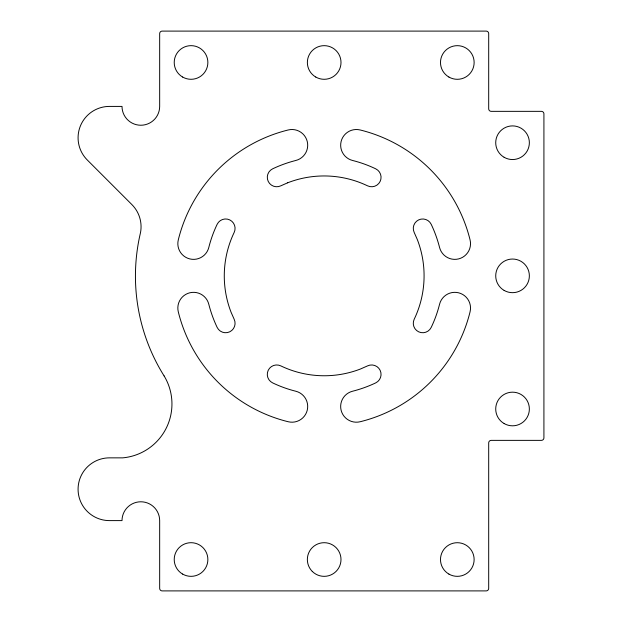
<?xml version="1.0" encoding="UTF-8"?>
<svg xmlns="http://www.w3.org/2000/svg" width="622" height="622" viewBox="0 0 622 622"><rect width="100%" height="100%" fill="white"/><g stroke="black" fill="none" stroke-linecap="round" stroke-linejoin="round"><path stroke-width="0.93" d="M164.091 375.906A188.303 188.303 0 0 1 140.036 234.696A31.325 31.325 0 0 0 131.895 204.599L87.274 159.978A31.38 31.38 0 0 1 109.464 106.409L122.013 106.409A18.831 18.831 0 0 0 140.844 125.24A18.831 18.831 0 0 0 159.667 106.409L159.667 33.611A2.511 2.511 0 0 1 162.179 31.1L486.186 31.1A2.511 2.511 0 0 1 488.698 33.611L488.69 108.834A2.511 2.511 0 0 0 491.201 111.346L541.412 111.346A2.511 2.511 0 0 1 543.923 113.857L543.916 437.857A2.511 2.511 0 0 1 541.404 440.368L491.201 440.368A2.511 2.511 0 0 0 488.69 442.88L488.69 588.389A2.511 2.511 0 0 1 486.179 590.9L162.171 590.9A2.511 2.511 0 0 1 159.667 588.389L159.667 520.606A18.831 18.831 0 0 0 140.836 501.783A18.831 18.831 0 0 0 122.013 520.606L109.456 520.606A31.38 31.38 0 0 1 78.077 489.226A31.38 31.38 0 0 1 109.456 457.854L122.736 457.854A54.106 54.106 0 0 0 164.099 375.898M287.652 182.806L280.825 185.822A9.431 9.431 0 0 1 268.23 181.414A9.431 9.431 0 0 1 272.638 168.826A127.448 127.448 0 0 1 295.745 160.484A15.713 15.713 0 0 0 307.245 141.466A15.713 15.713 0 0 0 288.219 129.967A150.252 150.252 0 0 0 178.289 239.898A15.713 15.713 0 0 0 189.788 258.915A15.713 15.713 0 0 0 208.813 247.416A122.915 122.915 0 0 1 217.148 224.309A9.431 9.431 0 0 1 229.743 219.9A9.431 9.431 0 0 1 234.144 232.496A100.484 100.484 0 0 0 231.127 312.376L234.144 319.21A9.431 9.431 0 0 1 229.743 331.806A9.431 9.431 0 0 1 217.148 327.397A127.448 127.448 0 0 1 208.805 304.29A15.713 15.713 0 0 0 189.788 292.791A15.713 15.713 0 0 0 178.289 311.816A150.252 150.252 0 0 0 288.219 421.747A15.713 15.713 0 0 0 307.237 410.248A15.713 15.713 0 0 0 295.745 391.222A122.915 122.915 0 0 1 272.638 382.888A9.431 9.431 0 0 1 268.222 370.292A9.431 9.431 0 0 1 280.817 365.892A100.484 100.484 0 0 0 360.706 368.908L367.54 365.892A9.431 9.431 0 0 1 380.128 370.292A9.431 9.431 0 0 1 375.719 382.888A127.448 127.448 0 0 1 352.612 391.222A15.713 15.713 0 0 0 341.113 410.248A15.713 15.713 0 0 0 360.138 421.747A150.252 150.252 0 0 0 470.069 311.816A15.713 15.713 0 0 0 458.569 292.791A15.713 15.713 0 0 0 439.552 304.29A122.915 122.915 0 0 1 431.209 327.397A9.431 9.431 0 0 1 418.614 331.806A9.431 9.431 0 0 1 414.213 319.218A100.484 100.484 0 0 0 417.23 239.33L414.213 232.496A9.431 9.431 0 0 1 418.622 219.908A9.431 9.431 0 0 1 431.209 224.317A127.448 127.448 0 0 1 439.552 247.424A15.713 15.713 0 0 0 458.569 258.915A15.713 15.713 0 0 0 470.069 239.898A150.252 150.252 0 0 0 360.138 129.967A15.713 15.713 0 0 0 341.12 141.466A15.713 15.713 0 0 0 352.62 160.484A122.915 122.915 0 0 1 375.719 168.826A9.431 9.431 0 0 1 380.135 181.422A9.431 9.431 0 0 1 367.54 185.822A100.484 100.484 0 0 0 287.652 182.806M312.283 571.416A16.817 16.817 0 0 0 340.421 563.874A16.817 16.817 0 0 0 319.825 543.27A16.817 16.817 0 0 0 312.283 571.416M448.905 574.09A16.817 16.817 0 0 0 474.127 559.52A16.817 16.817 0 0 0 448.905 544.958A16.817 16.817 0 0 0 448.905 574.09M182.635 574.083A16.817 16.817 0 0 0 207.865 559.52A16.817 16.817 0 0 0 182.635 544.95A16.817 16.817 0 0 0 182.635 574.083M504.131 157.288A16.817 16.817 0 0 0 529.361 142.726A16.817 16.817 0 0 0 504.131 128.155A16.817 16.817 0 0 0 504.131 157.288M504.131 290.42A16.817 16.817 0 0 0 529.361 275.857A16.817 16.817 0 0 0 504.131 261.294A16.817 16.817 0 0 0 504.131 290.42M504.131 423.559A16.817 16.817 0 0 0 529.361 408.988A16.817 16.817 0 0 0 504.131 394.426A16.817 16.817 0 0 0 504.131 423.559M182.635 77.042A16.817 16.817 0 0 0 207.865 62.48A16.817 16.817 0 0 0 182.635 47.91A16.817 16.817 0 0 0 182.635 77.042M315.774 77.042A16.817 16.817 0 0 0 341.004 62.48A16.817 16.817 0 0 0 315.774 47.917A16.817 16.817 0 0 0 315.774 77.042M448.905 77.05A16.817 16.817 0 0 0 474.135 62.48A16.817 16.817 0 0 0 448.905 47.917A16.817 16.817 0 0 0 448.905 77.05"/></g></svg>
